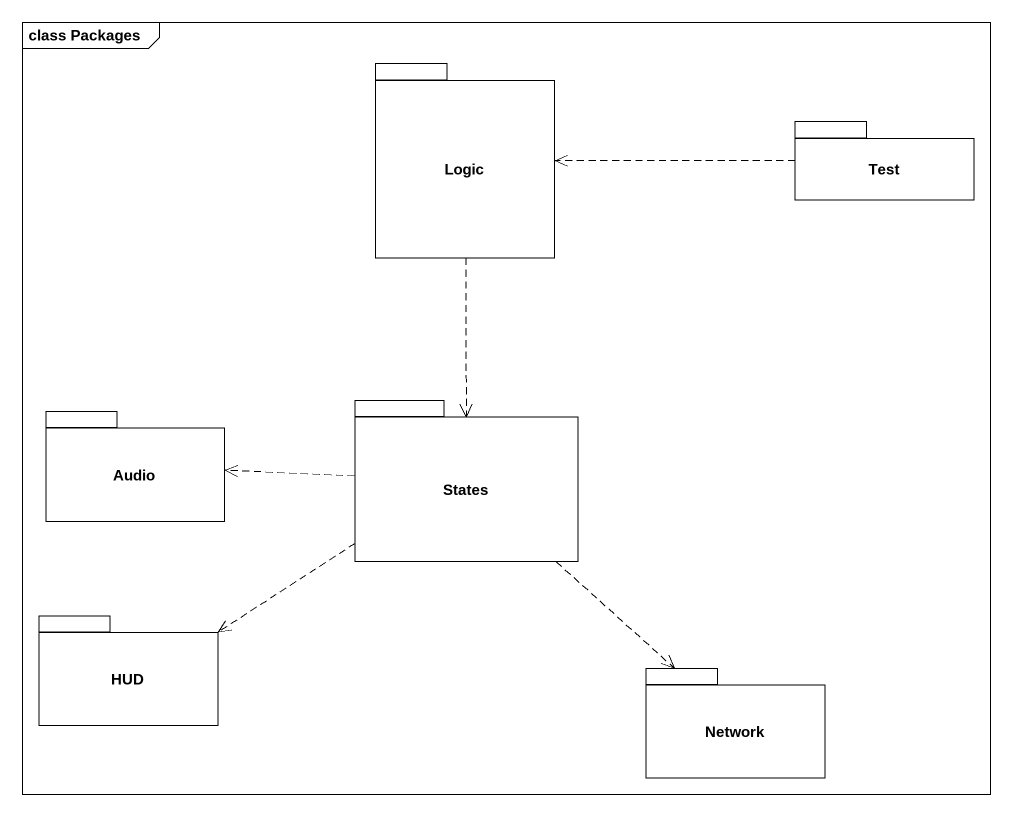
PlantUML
@startuml
mainframe class Packages
package Logic {
}
package Test {
}
package States {
}
package Audio {
}
package HUD {
}
package "Network" as Network_ {
}
Logic ..> States
Test .left.> Logic
States .left.> Audio
States .left.> HUD
States ..> Network_
@enduml
